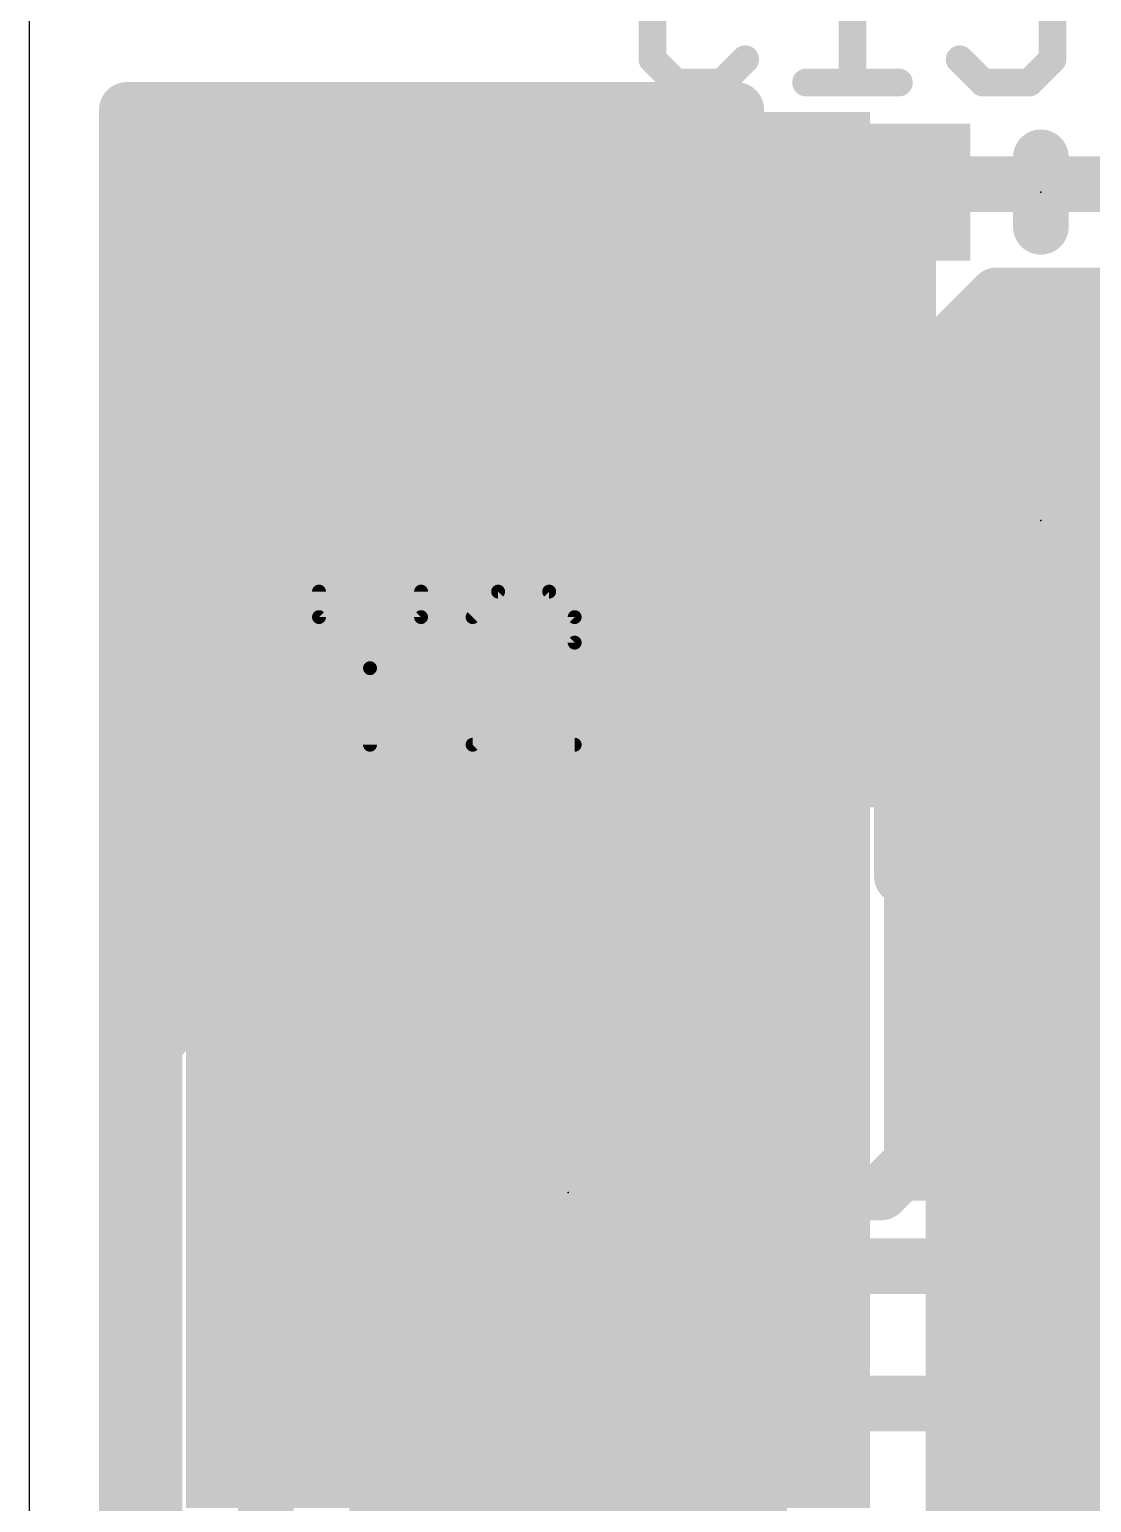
# Model space of a CAD drawing. Extents: x 2.9 to 30.2, y 6.6 to 27.7.
# Drawn here: x 2.86 to 6.74, y 14.62 to 20 of the extents above; entities that cross this region are included whole.
import ezdxf

# ---------------------------------------------------------------- set-up
doc = ezdxf.new("R2010")
doc.units = 0
for name, color, linetype in [('1', 22, 'CONTINUOUS'), ('16', 175, 'CONTINUOUS'), ('20', 7, 'CONTINUOUS'), ('21', 2, 'CONTINUOUS'), ('23', 7, 'CONTINUOUS'), ('25', 253, 'CONTINUOUS')]:
    doc.layers.add(name, color=color, linetype=linetype)

# ---------------------------------------------------------------- blocks, each defined once
blk = doc.blocks.new('RECT')
blk.add_solid([(-0.5, -0.5), (0.5, -0.5), (-0.5, 0.5), (0.5, 0.5)])

msp = doc.modelspace()

# ---------------------------------------------------------------- linework, layer by layer
at = {"layer": '1', "const_width": 0.2032}
for points in [[(3.2131, 8.128), (3.2131, 19.702)], [(3.2131, 19.702), (5.4403, 19.702)], [(5.4403, 19.702), (5.4394, 19.6988)], [(5.4394, 19.6988), (5.4394, 19.4254)], [(3.2131, 19.5072), (5.4394, 19.5072)], [(5.4394, 19.4254), (6.0216, 19.4254)], [(6.0216, 19.3786), (5.4394, 19.3786)], [(5.4394, 19.3786), (5.4394, 19.1052)], [(6.0216, 19.4254), (6.0216, 19.3786)], [(6.0216, 18.2254), (6.0216, 19.3786)], [(6.0216, 19.3786), (6.0684, 19.3786)], [(6.0684, 19.3786), (6.0684, 18.7964)], [(3.2131, 19.304), (5.4394, 19.304)], [(6.0216, 19.304), (6.0684, 19.304)], [(3.2131, 19.1008), (5.4406, 19.1008)], [(5.4394, 19.1052), (5.4636, 19.0147)], [(6.0216, 19.1008), (6.0684, 19.1008)], [(5.4636, 19.0147), (5.5105, 18.9337)], [(3.2131, 18.8976), (5.5465, 18.8976)], [(5.5105, 18.9337), (5.5767, 18.8675)], [(6.0216, 18.8976), (6.0684, 18.8976)], [(5.5767, 18.8675), (5.6577, 18.8206)], [(5.6577, 18.8206), (5.7273, 18.802)], [(5.7273, 18.802), (5.6577, 18.7834)], [(6.0684, 18.7964), (6.0684, 18.2254)], [(5.5767, 18.7365), (5.5105, 18.6703)], [(5.6577, 18.7834), (5.5767, 18.7365)], [(3.2131, 18.6944), (5.5345, 18.6944)], [(6.0216, 18.6944), (6.0684, 18.6944)], [(5.5105, 18.6703), (5.4636, 18.5893)], [(5.4636, 18.5893), (5.4394, 18.4988)], [(3.2131, 18.4912), (5.4394, 18.4912)], [(5.4394, 18.4988), (5.4394, 18.2254)], [(6.0216, 18.4912), (6.0684, 18.4912)], [(3.2131, 18.288), (5.4394, 18.288)], [(6.0216, 18.288), (6.0684, 18.288)], [(5.4394, 18.2254), (6.0216, 18.2254)], [(6.0216, 18.2254), (6.0216, 18.1786)], [(6.0684, 18.2254), (6.0216, 18.2254)], [(6.045, 18.202), (6.045, 16.9028)], [(6.0216, 18.1786), (5.4394, 18.1786)], [(5.4394, 18.1786), (5.4394, 17.9052)], [(6.0216, 17.5964), (6.0216, 18.1786)], [(6.0216, 18.1786), (6.0684, 18.1786)], [(6.0684, 18.1786), (6.0684, 17.5964)], [(3.2131, 18.0848), (5.4394, 18.0848)], [(6.0216, 18.0848), (6.0684, 18.0848)], [(3.2131, 17.8816), (5.4457, 17.8816)], [(5.4394, 17.9052), (5.4636, 17.8147)], [(6.0216, 17.8816), (6.0684, 17.8816)], [(5.4636, 17.8147), (5.5105, 17.7337)], [(5.5105, 17.7337), (5.5767, 17.6675)], [(3.2131, 17.6784), (5.5657, 17.6784)], [(5.5767, 17.6675), (5.6577, 17.6206)], [(6.0216, 17.6784), (6.0684, 17.6784)], [(5.6577, 17.6206), (5.7482, 17.5964)], [(5.7482, 17.5964), (6.0216, 17.5964)], [(6.0684, 17.5964), (6.253, 17.5964)], [(6.253, 17.5964), (6.253, 17.3734)], [(3.2131, 17.4752), (6.253, 17.4752)], [(5.8427, 17.3492), (5.7617, 17.3023)], [(5.9332, 17.3734), (5.8427, 17.3492)], [(6.253, 17.3734), (5.9332, 17.3734)], [(5.7617, 17.3023), (5.7121, 17.2528)], [(3.2131, 17.272), (5.7313, 17.272)], [(3.8997, 17.2528), (3.7212, 17.0742)], [(5.7121, 17.2528), (3.8997, 17.2528)], [(3.2131, 17.0688), (3.7212, 17.0688)], [(3.7212, 17.0742), (3.7212, 16.699)], [(6.045, 16.9028), (6.58, 16.3678)], [(3.2131, 16.8656), (3.7212, 16.8656)], [(3.7212, 16.699), (3.5529, 16.5306)], [(4.4308, 16.3028), (4.826, 16.698)], [(3.2131, 16.6624), (3.6846, 16.6624)], [(3.5529, 16.5306), (3.3148, 16.2926)], [(3.2131, 16.4592), (3.4814, 16.4592)], [(6.58, 16.3678), (6.58, 16.359)], [(6.58, 16.359), (5.969, 15.748)], [(3.2131, 16.256), (3.3148, 16.256)], [(3.3148, 16.2926), (3.3148, 14.2534)], [(3.7212, 16.1242), (3.8998, 16.3028)], [(3.8998, 16.3028), (4.4308, 16.3028)], [(3.7212, 14.4218), (3.7212, 16.1242)], [(3.2131, 16.0528), (3.3148, 16.0528)], [(3.2131, 15.8496), (3.3148, 15.8496)], [(5.969, 15.748), (4.826, 15.748)], [(3.2131, 15.6464), (3.3148, 15.6464)], [(3.2131, 15.4432), (3.3148, 15.4432)], [(3.2131, 15.24), (3.3148, 15.24)], [(3.2131, 15.0368), (3.3148, 15.0368)], [(5.0058, 14.9778), (4.826, 14.798)], [(10.422, 14.9778), (5.0058, 14.9778)], [(3.2131, 14.8336), (3.3148, 14.8336)], [(3.2131, 14.6304), (3.3148, 14.6304)]]:
    msp.add_lwpolyline(points, dxfattribs=at)
at = {"layer": '1', "const_width": 0.1016}
for points in [[(3.2639, 19.702, 1), (3.1623, 19.702)], [(3.2131, 19.7528, 1), (3.2131, 19.6512)], [(5.4902, 19.6988, 1), (5.3886, 19.6988)], [(5.4893, 19.6889, 1), (5.3912, 19.7151)], [(5.4403, 19.6512, 1), (5.4403, 19.7528)], [(5.3903, 19.712, 1), (5.4885, 19.6857)], [(3.2131, 19.558, 1), (3.2131, 19.4564)], [(5.4394, 19.4564, 1), (5.4394, 19.558)], [(5.4394, 19.4762, 1), (5.4394, 19.3746)], [(5.4394, 19.4294, 1), (5.4394, 19.3278)], [(5.4902, 19.3786, 1), (5.3886, 19.3786)], [(6.0724, 19.4254, 1), (5.9708, 19.4254)], [(6.0724, 19.3786, 1), (5.9708, 19.3786)], [(6.0216, 19.4294, 1), (6.0216, 19.3278)], [(6.1192, 19.3786, 1), (6.0176, 19.3786)], [(6.0216, 19.3746, 1), (6.0216, 19.4762)], [(6.0216, 19.3278, 1), (6.0216, 19.4294)], [(6.0684, 19.3278, 1), (6.0684, 19.4294)], [(5.3886, 19.4254, 1), (5.4902, 19.4254)], [(5.9708, 19.3786, 1), (6.0724, 19.3786)], [(3.2131, 19.3548, 1), (3.2131, 19.2532)], [(5.4394, 19.2532, 1), (5.4394, 19.3548)], [(6.0216, 19.3548, 1), (6.0216, 19.2532)], [(6.0684, 19.2532, 1), (6.0684, 19.3548)], [(3.2131, 19.1516, 1), (3.2131, 19.05)], [(5.4885, 19.1183, 1), (5.3903, 19.092)], [(5.3886, 19.1052, 1), (5.4902, 19.1052)], [(5.4406, 19.05, 1), (5.4406, 19.1516)], [(6.0216, 19.1516, 1), (6.0216, 19.05)], [(6.0684, 19.05, 1), (6.0684, 19.1516)], [(5.5076, 19.0401, 1), (5.4196, 18.9893)], [(5.4146, 19.0016, 1), (5.5127, 19.0279)], [(3.2131, 18.9484, 1), (3.2131, 18.8468)], [(5.5464, 18.9696, 1), (5.4745, 18.8977)], [(5.4665, 18.9083, 1), (5.5544, 18.9591)], [(5.5465, 18.8468, 1), (5.5465, 18.9484)], [(6.0216, 18.9484, 1), (6.0216, 18.8468)], [(6.0684, 18.8468, 1), (6.0684, 18.9484)], [(5.6021, 18.9114, 1), (5.5513, 18.8235)], [(5.5407, 18.8315, 1), (5.6126, 18.9034)], [(5.6709, 18.8697, 1), (5.6446, 18.7716)], [(5.6323, 18.7766, 1), (5.6831, 18.8646)], [(5.7404, 18.7529, 1), (5.7141, 18.8511)], [(5.7141, 18.7529, 1), (5.7404, 18.8511)], [(6.1192, 18.7964, 1), (6.0176, 18.7964)], [(5.5513, 18.7805, 1), (5.6021, 18.6926)], [(5.6126, 18.7006, 1), (5.5407, 18.7725)], [(5.6446, 18.8324, 1), (5.6709, 18.7343)], [(5.6831, 18.7394, 1), (5.6323, 18.8274)], [(6.0176, 18.7964, 1), (6.1192, 18.7964)], [(3.2131, 18.7452, 1), (3.2131, 18.6436)], [(5.5345, 18.6436, 1), (5.5345, 18.7452)], [(6.0216, 18.7452, 1), (6.0216, 18.6436)], [(6.0684, 18.6436, 1), (6.0684, 18.7452)], [(5.4745, 18.7063, 1), (5.5464, 18.6344)], [(5.5544, 18.6449, 1), (5.4665, 18.6957)], [(5.5127, 18.5761, 1), (5.4146, 18.6024)], [(5.4196, 18.6147, 1), (5.5076, 18.5639)], [(3.2131, 18.542, 1), (3.2131, 18.4404)], [(5.4902, 18.4988, 1), (5.3886, 18.4988)], [(5.3903, 18.512, 1), (5.4885, 18.4857)], [(5.4394, 18.4404, 1), (5.4394, 18.542)], [(6.0216, 18.542, 1), (6.0216, 18.4404)], [(6.0684, 18.4404, 1), (6.0684, 18.542)], [(3.2131, 18.3388, 1), (3.2131, 18.2372)], [(5.4394, 18.2372, 1), (5.4394, 18.3388)], [(6.0216, 18.3388, 1), (6.0216, 18.2372)], [(6.0684, 18.2372, 1), (6.0684, 18.3388)], [(5.4394, 18.2762, 1), (5.4394, 18.1746)], [(6.0724, 18.2254, 1), (5.9708, 18.2254)], [(6.0216, 18.2762, 1), (6.0216, 18.1746)], [(6.0958, 18.202, 1), (5.9942, 18.202)], [(6.0216, 18.1746, 1), (6.0216, 18.2762)], [(6.0684, 18.1746, 1), (6.0684, 18.2762)], [(5.4394, 18.2294, 1), (5.4394, 18.1278)], [(5.4902, 18.1786, 1), (5.3886, 18.1786)], [(5.3886, 18.2254, 1), (5.4902, 18.2254)], [(6.0724, 18.1786, 1), (5.9708, 18.1786)], [(6.0216, 18.2294, 1), (6.0216, 18.1278)], [(5.9708, 18.2254, 1), (6.0724, 18.2254)], [(6.1192, 18.1786, 1), (6.0176, 18.1786)], [(6.0176, 18.2254, 1), (6.1192, 18.2254)], [(6.0216, 18.1278, 1), (6.0216, 18.2294)], [(6.0684, 18.1278, 1), (6.0684, 18.2294)], [(3.2131, 18.1356, 1), (3.2131, 18.034)], [(5.4394, 18.034, 1), (5.4394, 18.1356)], [(5.9708, 18.1786, 1), (6.0724, 18.1786)], [(6.0216, 18.1356, 1), (6.0216, 18.034)], [(6.0684, 18.034, 1), (6.0684, 18.1356)], [(3.2131, 17.9324, 1), (3.2131, 17.8308)], [(5.4885, 17.9183, 1), (5.3903, 17.892)], [(5.4457, 17.8308, 1), (5.4457, 17.9324)], [(6.0216, 17.9324, 1), (6.0216, 17.8308)], [(6.0684, 17.8308, 1), (6.0684, 17.9324)], [(5.3886, 17.9052, 1), (5.4902, 17.9052)], [(5.5076, 17.8401, 1), (5.4196, 17.7893)], [(5.4146, 17.8016, 1), (5.5127, 17.8279)], [(5.5464, 17.7696, 1), (5.4745, 17.6977)], [(5.4665, 17.7083, 1), (5.5544, 17.7591)], [(3.2131, 17.7292, 1), (3.2131, 17.6276)], [(5.6021, 17.7114, 1), (5.5513, 17.6235)], [(5.5657, 17.6276, 1), (5.5657, 17.7292)], [(6.0216, 17.7292, 1), (6.0216, 17.6276)], [(6.0684, 17.6276, 1), (6.0684, 17.7292)], [(5.5407, 17.6315, 1), (5.6126, 17.7034)], [(5.6709, 17.6697, 1), (5.6446, 17.5716)], [(5.6323, 17.5766, 1), (5.6831, 17.6646)], [(5.7482, 17.6472, 1), (5.7482, 17.5456)], [(5.735, 17.5473, 1), (5.7613, 17.6455)], [(6.0684, 17.6472, 1), (6.0684, 17.5456)], [(6.0216, 17.5456, 1), (6.0216, 17.6472)], [(6.3038, 17.5964, 1), (6.2022, 17.5964)], [(6.253, 17.5456, 1), (6.253, 17.6472)], [(5.9708, 17.5964, 1), (6.0724, 17.5964)], [(6.0176, 17.5964, 1), (6.1192, 17.5964)], [(3.2131, 17.526, 1), (3.2131, 17.4244)], [(6.253, 17.4244, 1), (6.253, 17.526)], [(5.8296, 17.3982, 1), (5.8559, 17.3001)], [(5.8681, 17.3052, 1), (5.8173, 17.3932)], [(5.9332, 17.4242, 1), (5.9332, 17.3226)], [(5.9463, 17.3243, 1), (5.92, 17.4225)], [(6.253, 17.3226, 1), (6.253, 17.4242)], [(5.7363, 17.3463, 1), (5.7871, 17.2584)], [(5.7976, 17.2664, 1), (5.7257, 17.3383)], [(6.2022, 17.3734, 1), (6.3038, 17.3734)], [(3.2131, 17.3228, 1), (3.2131, 17.2212)], [(3.8997, 17.3036, 1), (3.8997, 17.202)], [(3.9357, 17.2169, 1), (3.8638, 17.2887)], [(5.6762, 17.2887, 1), (5.748, 17.2169)], [(5.7121, 17.202, 1), (5.7121, 17.3036)], [(5.7313, 17.2212, 1), (5.7313, 17.3228)], [(3.2131, 17.1196, 1), (3.2131, 17.018)], [(3.772, 17.0742, 1), (3.6704, 17.0742)], [(3.7212, 17.018, 1), (3.7212, 17.1196)], [(3.6853, 17.1102, 1), (3.7571, 17.0383)], [(6.0809, 16.9387, 1), (6.0091, 16.8669)], [(3.2131, 16.9164, 1), (3.2131, 16.8148)], [(3.7212, 16.8148, 1), (3.7212, 16.9164)], [(5.9942, 16.9028, 1), (6.0958, 16.9028)], [(3.7571, 16.6631, 1), (3.6853, 16.7349)], [(4.8619, 16.6621, 1), (4.7901, 16.7339)], [(3.2131, 16.7132, 1), (3.2131, 16.6116)], [(3.6704, 16.699, 1), (3.772, 16.699)], [(3.6846, 16.6116, 1), (3.6846, 16.7132)], [(3.5888, 16.4947, 1), (3.5169, 16.5666)], [(3.5169, 16.5666, 1), (3.5888, 16.4947)], [(3.2131, 16.51, 1), (3.2131, 16.4084)], [(3.4814, 16.4084, 1), (3.4814, 16.51)], [(6.6308, 16.3678, 1), (6.5292, 16.3678)], [(6.6159, 16.3231, 1), (6.5441, 16.3949)], [(6.5441, 16.3319, 1), (6.6159, 16.4037)], [(3.2131, 16.3068, 1), (3.2131, 16.2052)], [(3.3656, 16.2926, 1), (3.264, 16.2926)], [(3.2789, 16.3285, 1), (3.3507, 16.2567)], [(3.3148, 16.2052, 1), (3.3148, 16.3068)], [(3.8998, 16.3536, 1), (3.8998, 16.252)], [(3.9357, 16.2669, 1), (3.8638, 16.3387)], [(4.3949, 16.3387, 1), (4.4667, 16.2669)], [(4.4308, 16.252, 1), (4.4308, 16.3536)], [(6.5292, 16.359, 1), (6.6308, 16.359)], [(3.772, 16.1242, 1), (3.6704, 16.1242)], [(3.6853, 16.1602, 1), (3.7571, 16.0883)], [(3.2131, 16.1036, 1), (3.2131, 16.002)], [(3.3148, 16.002, 1), (3.3148, 16.1036)], [(3.2131, 15.9004, 1), (3.2131, 15.7988)], [(3.3148, 15.7988, 1), (3.3148, 15.9004)], [(4.826, 15.7988, 1), (4.826, 15.6972)], [(5.9331, 15.7839, 1), (6.0049, 15.7121)], [(5.969, 15.6972, 1), (5.969, 15.7988)], [(3.2131, 15.6972, 1), (3.2131, 15.5956)], [(3.3148, 15.5956, 1), (3.3148, 15.6972)], [(3.2131, 15.494, 1), (3.2131, 15.3924)], [(3.3148, 15.3924, 1), (3.3148, 15.494)], [(3.2131, 15.2908, 1), (3.2131, 15.1892)], [(3.3148, 15.1892, 1), (3.3148, 15.2908)], [(3.2131, 15.0876, 1), (3.2131, 14.986)], [(3.3148, 14.986, 1), (3.3148, 15.0876)], [(5.0058, 15.0286, 1), (5.0058, 14.927)], [(5.0417, 14.9419, 1), (4.9699, 15.0137)], [(3.2131, 14.8844, 1), (3.2131, 14.7828)], [(3.3148, 14.7828, 1), (3.3148, 14.8844)], [(4.7901, 14.8339, 1), (4.8619, 14.7621)], [(3.2131, 14.6812, 1), (3.2131, 14.5796)], [(3.3148, 14.5796, 1), (3.3148, 14.6812)]]:
    msp.add_lwpolyline(points, format="xyb", dxfattribs=at)
at = {"layer": '16', "const_width": 0.2032}
for points in [[(4.679, 17.887), (6.223, 19.431)], [(6.223, 19.431), (15.1103, 19.431)], [(6.2338, 18.8671), (6.3913, 19.0246)], [(6.3913, 19.0246), (14.6565, 19.0246)], [(6.2643, 18.8976), (14.505, 18.8976)], [(6.2338, 14.4687), (6.2338, 18.8671)], [(6.2338, 18.6944), (14.3108, 18.6944)], [(6.2338, 18.4912), (14.1551, 18.4912)], [(6.2338, 18.288), (14.0294, 18.288)], [(6.2338, 18.0848), (13.9316, 18.0848)], [(4.679, 17.145), (4.679, 17.887)], [(6.2338, 17.8816), (13.8572, 17.8816)], [(6.2338, 17.6784), (13.8017, 17.6784)], [(6.2338, 17.4752), (13.7635, 17.4752)], [(6.2338, 17.272), (9.7383, 17.272)], [(4.445, 16.911), (4.679, 17.145)], [(6.2338, 17.0688), (9.562, 17.0688)], [(4.445, 16.911), (4.445, 11.811)], [(6.2338, 16.8656), (9.4778, 16.8656)], [(6.2338, 16.6624), (9.477, 16.6624)], [(6.2338, 16.4592), (9.532, 16.4592)], [(6.2338, 16.256), (9.6659, 16.256)], [(6.2338, 16.0528), (9.7536, 16.0528)], [(6.2338, 15.8496), (9.7536, 15.8496)], [(6.2338, 15.6464), (9.7536, 15.6464)], [(6.2338, 15.4432), (9.7536, 15.4432)], [(6.2338, 15.24), (9.7536, 15.24)], [(6.2338, 15.0368), (9.7536, 15.0368)], [(6.2338, 14.8336), (9.7536, 14.8336)], [(6.2338, 14.6304), (9.6589, 14.6304)]]:
    msp.add_lwpolyline(points, dxfattribs=at)
at = {"layer": '16', "const_width": 0.1016}
for points in [[(6.223, 19.4818, 1), (6.223, 19.3802)], [(6.2589, 19.3951, 1), (6.1871, 19.4669)], [(6.3913, 19.0754, 1), (6.3913, 18.9738)], [(6.4273, 18.9887, 1), (6.3554, 19.0605)], [(6.2643, 18.9484, 1), (6.2643, 18.8468)], [(6.2846, 18.8671, 1), (6.183, 18.8671)], [(6.1979, 18.903, 1), (6.2697, 18.8311)], [(6.2338, 18.7452, 1), (6.2338, 18.6436)], [(6.2338, 18.542, 1), (6.2338, 18.4404)], [(6.2338, 18.3388, 1), (6.2338, 18.2372)], [(6.2338, 18.1356, 1), (6.2338, 18.034)], [(4.7298, 17.887, 1), (4.6282, 17.887)], [(4.6431, 17.9229, 1), (4.7149, 17.8511)], [(6.2338, 17.9324, 1), (6.2338, 17.8308)], [(6.2338, 17.7292, 1), (6.2338, 17.6276)], [(6.2338, 17.526, 1), (6.2338, 17.4244)], [(6.2338, 17.3228, 1), (6.2338, 17.2212)], [(4.7149, 17.1091, 1), (4.6431, 17.1809)], [(4.6282, 17.145, 1), (4.7298, 17.145)], [(6.2338, 17.1196, 1), (6.2338, 17.018)], [(4.4958, 16.911, 1), (4.3942, 16.911)], [(4.4091, 16.9469, 1), (4.4809, 16.8751)], [(6.2338, 16.9164, 1), (6.2338, 16.8148)], [(6.2338, 16.7132, 1), (6.2338, 16.6116)], [(6.2338, 16.51, 1), (6.2338, 16.4084)], [(6.2338, 16.3068, 1), (6.2338, 16.2052)], [(6.2338, 16.1036, 1), (6.2338, 16.002)], [(6.2338, 15.9004, 1), (6.2338, 15.7988)], [(6.2338, 15.6972, 1), (6.2338, 15.5956)], [(6.2338, 15.494, 1), (6.2338, 15.3924)], [(6.2338, 15.2908, 1), (6.2338, 15.1892)], [(6.2338, 15.0876, 1), (6.2338, 14.986)], [(6.2338, 14.8844, 1), (6.2338, 14.7828)], [(6.2338, 14.6812, 1), (6.2338, 14.5796)]]:
    msp.add_lwpolyline(points, format="xyb", dxfattribs=at)
at = {"layer": '20'}
msp.add_line((2.8575, 8.128), (2.8575, 26.162), dxfattribs=at)
at = {"layer": '21'}
for points, const_width in [([(6.553, 19.529), (6.553, 19.275)], 0.2032), ([(6.553, 18.329), (6.553, 18.075)], 0.2032), ([(5.426, 17.298), (4.226, 17.298)], 0.127), ([(4.226, 17.298), (4.226, 17.018)], 0.127), ([(5.426, 17.018), (5.426, 17.298)], 0.127), ([(5.691, 15.4788), (5.691, 17.2568)], 0.2032), ([(5.691, 17.2568), (9.501, 17.2568)], 0.2032), ([(4.226, 16.378), (4.226, 16.068)], 0.127), ([(5.426, 16.378), (5.426, 16.068)], 0.127), ([(9.501, 15.4788), (5.691, 15.4788)], 0.2032), ([(4.226, 15.428), (4.226, 15.118)], 0.127), ([(5.426, 15.428), (5.426, 15.118)], 0.127)]:
    msp.add_lwpolyline(points, dxfattribs=dict(at, const_width=const_width))
for points, const_width in [([(6.6038, 19.529, 1), (6.5022, 19.529)], 0.1016), ([(6.5022, 19.275, 1), (6.6038, 19.275)], 0.1016), ([(6.6038, 18.329, 1), (6.5022, 18.329)], 0.1016), ([(6.5022, 18.075, 1), (6.6038, 18.075)], 0.1016), ([(4.226, 17.3298, 1), (4.226, 17.2663)], 0.0635), ([(4.2577, 17.298, 1), (4.1943, 17.298)], 0.0635), ([(5.4577, 17.298, 1), (5.3943, 17.298)], 0.0635), ([(5.426, 17.2663, 1), (5.426, 17.3298)], 0.0635), ([(5.7418, 17.2568, 1), (5.6402, 17.2568)], 0.1016), ([(5.691, 17.3076, 1), (5.691, 17.206)], 0.1016), ([(4.1943, 17.018, 1), (4.2577, 17.018)], 0.0635), ([(5.3943, 17.018, 1), (5.4577, 17.018)], 0.0635), ([(4.2577, 16.378, 1), (4.1943, 16.378)], 0.0635), ([(5.4577, 16.378, 1), (5.3943, 16.378)], 0.0635), ([(4.1943, 16.068, 1), (4.2577, 16.068)], 0.0635), ([(5.3943, 16.068, 1), (5.4577, 16.068)], 0.0635), ([(5.691, 15.5296, 1), (5.691, 15.428)], 0.1016), ([(5.6402, 15.4788, 1), (5.7418, 15.4788)], 0.1016), ([(4.2577, 15.428, 1), (4.1943, 15.428)], 0.0635), ([(5.4577, 15.428, 1), (5.3943, 15.428)], 0.0635), ([(4.1943, 15.118, 1), (4.2577, 15.118)], 0.0635), ([(5.3943, 15.118, 1), (5.4577, 15.118)], 0.0635)]:
    msp.add_lwpolyline(points, format="xyb", dxfattribs=dict(at, const_width=const_width))
at = {"layer": '23'}
for p in [(6.553, 19.402), (6.553, 18.202), (4.826, 15.748)]:
    msp.add_point(p, dxfattribs=at)
at = {"layer": '25'}
for points, const_width in [([(5.8646, 20.3105), (5.8646, 19.8021)], 0.1016), ([(5.1338, 20.2258), (5.1338, 19.8868)], 0.1016), ([(6.5954, 20.0563), (6.5954, 19.8868)], 0.1016), ([(5.1338, 19.8868), (5.2185, 19.8021)], 0.1016), ([(5.388, 19.8021), (5.4728, 19.8868)], 0.1016), ([(6.3412, 19.8021), (6.2564, 19.8868)], 0.1016), ([(6.5954, 19.8868), (6.5106, 19.8021)], 0.1016), ([(5.2185, 19.8021), (5.388, 19.8021)], 0.1016), ([(5.6951, 19.8021), (6.0341, 19.8021)], 0.1016), ([(6.5106, 19.8021), (6.3412, 19.8021)], 0.1016), ([(4.8685, 18.9071), (4.9532, 18.7376)], 0.1016), ([(5.2074, 18.9071), (5.1227, 18.8223)], 0.1016), ([(5.2922, 18.9071), (5.2074, 18.9071)], 0.1016), ([(5.3769, 18.8223), (5.2922, 18.9071)], 0.1016), ([(5.1227, 18.8223), (5.1227, 18.5681)], 0.1016), ([(5.3769, 18.6528), (5.3769, 18.8223)], 0.1016), ([(4.9532, 18.7376), (5.1227, 18.5681)], 0.1016), ([(5.2922, 18.5681), (5.3769, 18.6528)], 0.1016), ([(5.1227, 18.5681), (5.2922, 18.5681)], 0.1016), ([(4.9532, 18.3458), (4.8685, 18.261)], 0.1016), ([(5.3769, 18.261), (5.2922, 18.3458)], 0.1016), ([(4.8685, 18.261), (4.8685, 18.0915)], 0.1016), ([(5.3769, 18.0915), (5.3769, 18.261)], 0.1016), ([(4.8685, 18.0915), (4.9532, 18.0068)], 0.1016), ([(5.2922, 18.0068), (5.3769, 18.0915)], 0.1016), ([(4.9532, 18.0068), (5.2922, 18.0068)], 0.1016), ([(3.9154, 17.9427), (3.9154, 17.8495)], 0.0508), ([(4.2883, 17.8495), (4.2883, 17.9427)], 0.0508), ([(4.5699, 17.9427), (4.4767, 17.8495)], 0.0508), ([(4.7563, 17.9427), (4.5699, 17.9427)], 0.0508), ([(4.8496, 17.8495), (4.7563, 17.9427)], 0.0508), ([(3.9154, 17.8495), (4.1018, 17.663)], 0.0508), ([(4.1018, 17.663), (4.2883, 17.8495)], 0.0508), ([(4.8496, 17.7563), (4.8496, 17.8495)], 0.0508), ([(4.4767, 17.3834), (4.8496, 17.7563)], 0.0508), ([(4.1018, 17.663), (4.1018, 17.3834)], 0.0508), ([(4.8496, 17.3834), (4.4767, 17.3834)], 0.0508)]:
    msp.add_lwpolyline(points, dxfattribs=dict(at, const_width=const_width))
for points, const_width in [([(5.1518, 19.9048, 1), (5.1158, 19.8689)], 0.0508), ([(5.1084, 19.8868, 1), (5.1592, 19.8868)], 0.0508), ([(5.4907, 19.8689, 1), (5.4548, 19.9048)], 0.0508), ([(6.2744, 19.9048, 1), (6.2385, 19.8689)], 0.0508), ([(6.57, 19.8868, 1), (6.6208, 19.8868)], 0.0508), ([(6.6133, 19.8689, 1), (6.5774, 19.9048)], 0.0508), ([(5.2185, 19.8275, 1), (5.2185, 19.7767)], 0.0508), ([(5.2006, 19.7841, 1), (5.2365, 19.8201)], 0.0508), ([(5.3701, 19.8201, 1), (5.406, 19.7841)], 0.0508), ([(5.388, 19.7767, 1), (5.388, 19.8275)], 0.0508), ([(5.6951, 19.8275, 1), (5.6951, 19.7767)], 0.0508), ([(5.8392, 19.8021, 1), (5.89, 19.8021)], 0.0508), ([(6.0341, 19.7767, 1), (6.0341, 19.8275)], 0.0508), ([(6.3412, 19.8275, 1), (6.3412, 19.7767)], 0.0508), ([(6.3232, 19.7841, 1), (6.3591, 19.8201)], 0.0508), ([(6.4927, 19.8201, 1), (6.5286, 19.7841)], 0.0508), ([(6.5106, 19.7767, 1), (6.5106, 19.8275)], 0.0508), ([(4.8912, 18.9184, 1), (4.8457, 18.8957)], 0.0508), ([(5.2074, 18.9325, 1), (5.2074, 18.8817)], 0.0508), ([(5.2254, 18.8891, 1), (5.1895, 18.925)], 0.0508), ([(5.3101, 18.925, 1), (5.2742, 18.8891)], 0.0508), ([(5.2922, 18.8817, 1), (5.2922, 18.9325)], 0.0508), ([(5.1481, 18.8223, 1), (5.0973, 18.8223)], 0.0508), ([(5.1047, 18.8403, 1), (5.1406, 18.8044)], 0.0508), ([(5.4023, 18.8223, 1), (5.3515, 18.8223)], 0.0508), ([(5.3589, 18.8044, 1), (5.3949, 18.8403)], 0.0508), ([(4.9712, 18.7555, 1), (4.9352, 18.7196)], 0.0508), ([(4.9305, 18.7262, 1), (4.9759, 18.7489)], 0.0508), ([(5.3515, 18.6528, 1), (5.4023, 18.6528)], 0.0508), ([(5.3949, 18.6349, 1), (5.3589, 18.6708)], 0.0508), ([(5.1227, 18.5935, 1), (5.1227, 18.5427)], 0.0508), ([(5.2922, 18.5427, 1), (5.2922, 18.5935)], 0.0508), ([(5.0973, 18.5681, 1), (5.1481, 18.5681)], 0.0508), ([(5.1047, 18.5501, 1), (5.1406, 18.5861)], 0.0508), ([(5.2742, 18.5861, 1), (5.3101, 18.5501)], 0.0508), ([(4.9712, 18.3278, 1), (4.9352, 18.3637)], 0.0508), ([(5.3101, 18.3637, 1), (5.2742, 18.3278)], 0.0508), ([(4.8939, 18.261, 1), (4.8431, 18.261)], 0.0508), ([(4.8505, 18.279, 1), (4.8864, 18.2431)], 0.0508), ([(5.4023, 18.261, 1), (5.3515, 18.261)], 0.0508), ([(5.3589, 18.2431, 1), (5.3949, 18.279)], 0.0508), ([(4.8864, 18.1095, 1), (4.8505, 18.0736)], 0.0508), ([(5.3949, 18.0736, 1), (5.3589, 18.1095)], 0.0508), ([(4.8431, 18.0915, 1), (4.8939, 18.0915)], 0.0508), ([(5.3515, 18.0915, 1), (5.4023, 18.0915)], 0.0508), ([(4.9532, 18.0322, 1), (4.9532, 17.9814)], 0.0508), ([(4.9352, 17.9888, 1), (4.9712, 18.0248)], 0.0508), ([(5.2742, 18.0248, 1), (5.3101, 17.9888)], 0.0508), ([(5.2922, 17.9814, 1), (5.2922, 18.0322)], 0.0508), ([(3.9281, 17.9427, 1), (3.9027, 17.9427)], 0.0254), ([(4.301, 17.9427, 1), (4.2756, 17.9427)], 0.0254), ([(4.5699, 17.9554, 1), (4.5699, 17.93)], 0.0254), ([(4.5789, 17.9337, 1), (4.5609, 17.9517)], 0.0254), ([(4.7653, 17.9517, 1), (4.7474, 17.9337)], 0.0254), ([(4.7563, 17.93, 1), (4.7563, 17.9554)], 0.0254), ([(3.9244, 17.8584, 1), (3.9064, 17.8405)], 0.0254), ([(4.2972, 17.8405, 1), (4.2793, 17.8584)], 0.0254), ([(4.4677, 17.8584, 1), (4.4857, 17.8405)], 0.0254), ([(4.8623, 17.8495, 1), (4.8369, 17.8495)], 0.0254), ([(4.8406, 17.8405, 1), (4.8585, 17.8584)], 0.0254), ([(3.9027, 17.8495, 1), (3.9281, 17.8495)], 0.0254), ([(4.2756, 17.8495, 1), (4.301, 17.8495)], 0.0254), ([(4.8369, 17.7563, 1), (4.8623, 17.7563)], 0.0254), ([(4.8585, 17.7473, 1), (4.8406, 17.7652)], 0.0254), ([(4.1145, 17.663, 1), (4.0891, 17.663)], 0.0254), ([(4.0928, 17.672, 1), (4.1108, 17.6541)], 0.0254), ([(4.0928, 17.6541, 1), (4.1108, 17.672)], 0.0254), ([(4.0891, 17.3834, 1), (4.1145, 17.3834)], 0.0254), ([(4.4767, 17.3961, 1), (4.4767, 17.3707)], 0.0254), ([(4.4677, 17.3924, 1), (4.4857, 17.3744)], 0.0254), ([(4.8496, 17.3707, 1), (4.8496, 17.3961)], 0.0254)]:
    msp.add_lwpolyline(points, format="xyb", dxfattribs=dict(at, const_width=const_width))

# ---------------------------------------------------------------- block references
at = {"layer": '1', "xscale": 0.5, "yscale": 0.5}
for p in [(6.045, 19.402), (6.045, 18.202)]:
    msp.add_blockref('RECT', p, dxfattribs=at)
at = {"layer": '1'}
for p, xscale, yscale, rotation in [((6.58, 16.3678), 1.2, 1.3, 180), ((4.826, 16.698), 0.5, 1.6, 90), ((4.826, 15.748), 0.5, 1.6, 90), ((4.826, 14.798), 0.5, 1.6, 90)]:
    msp.add_blockref('RECT', p, dxfattribs=dict(at, xscale=xscale, yscale=yscale, rotation=rotation))
at = {"layer": '16', "xscale": 2.5, "yscale": 5.1, "rotation": 180}
msp.add_blockref('RECT', (4.679, 17.145), dxfattribs=at)

doc.saveas('drawing.dxf')
